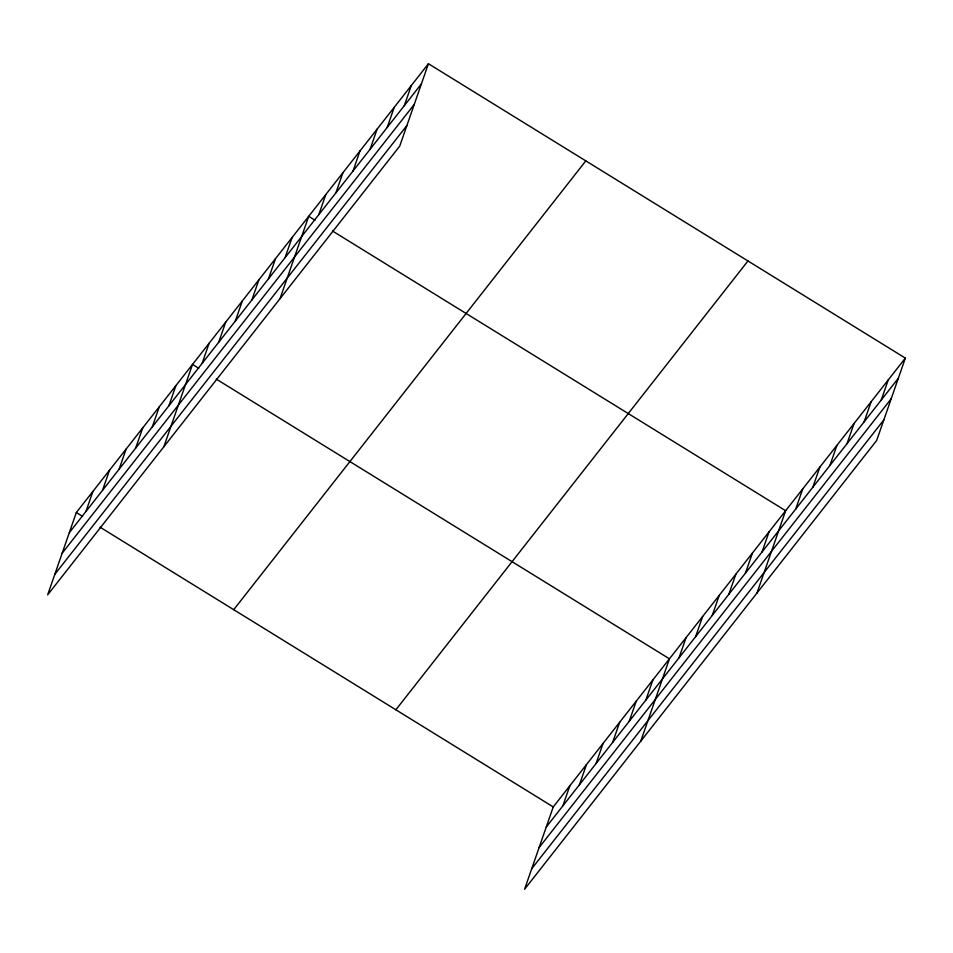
<?xml version="1.0" encoding="UTF-8"?>
<svg xmlns="http://www.w3.org/2000/svg" width="953" height="953" viewBox="0 0 953 953"><rect width="100%" height="100%" fill="white"/><g stroke="black" fill="none" stroke-linecap="round" stroke-linejoin="round"><path stroke-width="1.43" d="M428.421 63.732L76.323 512.535L47.65 594.886L399.748 146.071L428.421 63.732L905.35 358.114L876.677 440.465L524.579 889.268L553.252 806.929L905.35 358.114M85.913 511.523L92.929 491.379M102.507 490.354L109.524 470.222M119.113 469.198L126.118 449.066M135.707 448.041L142.724 427.909M152.301 426.884L159.318 406.752M168.907 405.728L175.912 385.584M163.845 446.778L192.518 364.427L198.76 368.287M202.107 363.415L209.112 343.271M218.702 342.258L225.718 322.114M235.296 321.09L242.312 300.957M251.902 299.933L258.906 279.801M268.496 278.776L275.512 258.644M285.09 257.62L292.106 237.488M280.027 298.67L308.712 216.319L314.955 220.179M318.79 214.663L325.807 194.531M335.897 192.863L342.913 172.731M353.003 171.063L360.008 150.931M370.098 149.264L377.114 129.131M387.204 127.464L394.22 107.332M404.298 105.664L411.315 85.532M562.842 805.904L569.858 785.76M579.448 784.748L586.452 764.604M596.042 763.591L603.058 743.447M612.636 742.435L619.653 722.291M629.242 721.266L636.247 701.134M645.836 700.11L652.853 679.977M640.773 741.16L669.447 658.821L216.248 379.08M679.036 657.796L686.053 637.664M695.63 636.64L702.647 616.496M712.236 615.483L719.241 595.339M728.831 594.327L735.847 574.183M745.425 573.17L752.441 553.026M762.031 552.001L769.035 531.869M756.968 593.052L785.641 510.713L332.442 230.971M795.731 509.045L802.736 488.913M812.826 487.245L819.842 467.113M829.932 465.445L836.948 445.313M847.038 443.657L854.043 423.513M864.133 421.857L871.149 401.713M881.239 400.057L888.244 379.913M69.319 532.679L421.405 83.864M62.159 553.205L414.257 104.401M54.797 574.361L406.895 125.546M233.711 609.682L585.809 160.878M395.876 709.782L747.962 260.967M546.248 827.061L898.334 378.258M539.1 847.586L891.186 398.783M531.726 868.743L883.824 419.928M76.323 512.535L82.566 516.395M100.053 527.188L553.252 806.929"/></g></svg>
